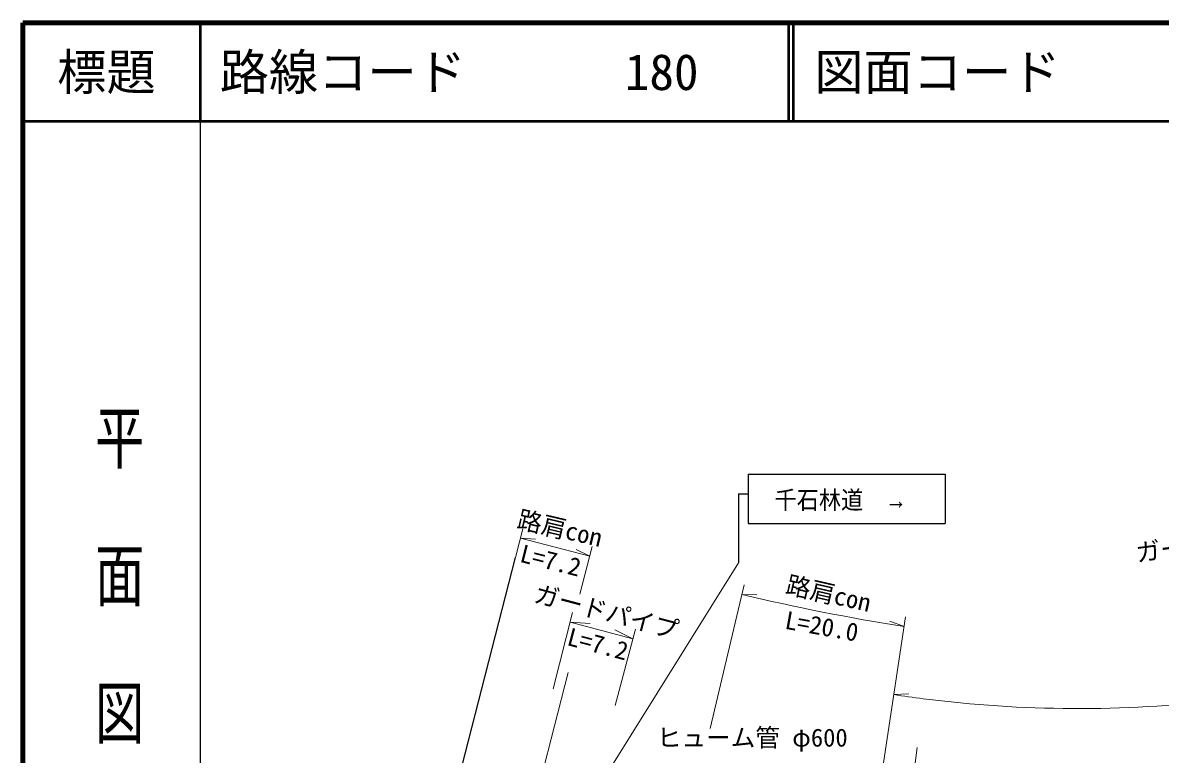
# Model space of a CAD drawing. Units: millimetres, scale not verified. Extents: x 40000 to 680000, y 20000 to 380000.
# Drawn here: x 40000 to 155510, y 305714 to 380000 of the extents above; entities that cross this region are included whole.
import ezdxf
from ezdxf.enums import TextEntityAlignment as Align

# ---------------------------------------------------------------- set-up
doc = ezdxf.new("R2010")
doc.units = ezdxf.units.MM
doc.header["$LTSCALE"] = 1000
for name, color, linetype, lineweight in [('M-BMK-OTRS', 5, 'Continuous', 25), ('M-STR-HTXT', 7, 'Continuous', 13), ('M-STR-STRC', 7, 'Continuous', 25), ('M-TTL', 2, 'Continuous', 140), ('M-TTL-BAND', 7, 'Continuous', 25), ('M-TTL-LINE', 7, 'Continuous', 50)]:
    doc.layers.add(name, color=color, linetype=linetype, lineweight=lineweight)
doc.layers.add('M-TTL-TXT', color=7, linetype='Continuous')
doc.styles.add('@ＭＳ ゴシック', font='')
doc.styles.add('ＭＳ ゴシック', font='')
doc.styles.add('ＭＳ Ｐゴシック', font='')
doc.styles.get('@ＭＳ ゴシック').set_extended_font_data('@MS Gothic')
doc.styles.get('ＭＳ ゴシック').set_extended_font_data('MS Gothic')
doc.styles.get('ＭＳ Ｐゴシック').set_extended_font_data('MS PGothic')

msp = doc.modelspace()

# ---------------------------------------------------------------- linework, layer by layer
at = {"layer": 'M-BMK-OTRS'}
msp.add_line((70145, 248225), (90049, 325710), dxfattribs=at)
at = {"layer": 'M-STR-HTXT'}
for p, q in [((90049, 325710), (90796, 328615)), ((97574, 325842), (90547, 327647)), ((90547, 327647), (92074, 327564)), ((97574, 325842), (96196, 326505)), ((96579, 321967), (97823, 326810)), ((89780, 288430), (112678, 325164)), ((109801, 308324), (113245, 322923)), ((113016, 321950), (114544, 321890)), ((95841, 320092), (93850, 312344)), ((101954, 317444), (95592, 319124)), ((95592, 319124), (97628, 319000)), ((127408, 304850), (129638, 319683)), ((129489, 318694), (128053, 319221)), ((101954, 317444), (100122, 318341)), ((100170, 310675), (102209, 318411)), ((87934, 284954), (95398, 314011)), ((128449, 311773), (129977, 311844)), ((127029, 276630), (130812, 306391))]:
    msp.add_line(p, q, dxfattribs=at)
for centre, radius, start, end in [((160710, 519979), 203692, 256.45841, 261.18315), ((148822, 445294), 135066, 261.3246, 262.60724), ((147206, 435353), 125000, 262.75549, 276.69798)]:
    msp.add_arc(centre, radius, start, end, dxfattribs=at)
at = {"layer": 'M-STR-STRC'}
for p, q in [((113678, 334164), (113678, 329164)), ((113678, 334164), (133678, 334164)), ((133678, 334164), (133678, 329164)), ((112678, 332164), (113678, 332164)), ((112678, 332164), (112678, 325164)), ((113678, 329164), (133678, 329164))]:
    msp.add_line(p, q, dxfattribs=at)
at = {"layer": 'M-TTL'}
for p, q in [((40000, 380000), (40000, 20000)), ((680000, 380000), (40000, 380000))]:
    msp.add_line(p, q, dxfattribs=at)
at = {"layer": 'M-TTL-BAND'}
msp.add_line((58000, 370000), (58000, 20000), dxfattribs=at)
at = {"layer": 'M-TTL-LINE'}
for p, q in [((58000, 380000), (58000, 370000)), ((117750, 380000), (117750, 370000)), ((118250, 380000), (118250, 370000)), ((40000, 370000), (680000, 370000))]:
    msp.add_line(p, q, dxfattribs=at)

# ---------------------------------------------------------------- texts
at = {"layer": 'M-STR-HTXT', "style": 'ＭＳ ゴシック'}
for s, rotation, p in [('路肩con', 346.737, (94208, 327223)), ('路肩con', 347.109, (121503, 320598)), ('ガードパイプ', 345.211, (98900, 318767))]:
    msp.add_text(s, height=1833, rotation=rotation, dxfattribs=at).set_placement(p, align=Align.BOTTOM_CENTER)
for s, rotation, p in [('L=7.2', 345.714, (93844, 326283)), ('L=20.0', 349.838, (121308, 319616)), ('L=7.2', 345.211, (98645, 317800))]:
    msp.add_text(s, height=1833, rotation=rotation, dxfattribs=at).set_placement(p, align=Align.TOP_CENTER)
msp.add_text('ヒューム管 φ600', height=1833, dxfattribs=at).set_placement((104387, 305938), align=Align.BOTTOM_LEFT)
at = {"layer": 'M-STR-STRC', "style": 'ＭＳ Ｐゴシック', "width": 0.9}
msp.add_text('千石林道\u3000→', height=1833, dxfattribs=at).set_placement((116347, 331539), align=Align.MIDDLE_LEFT)
at = {"layer": 'M-STR-STRC', "style": 'ＭＳ ゴシック'}
msp.add_text('ガードパイプ', height=1833, rotation=7.531, dxfattribs=at).set_placement((160663, 325690), align=Align.BOTTOM_CENTER)
at = {"layer": 'M-TTL-BAND', "style": '@ＭＳ ゴシック', "width": 1.4}
msp.add_text('平  面  図', height=3666, rotation=270, dxfattribs=at).set_placement((49777, 306475), align=Align.MIDDLE_RIGHT)
at = {"layer": 'M-TTL-TXT', "style": 'ＭＳ ゴシック'}
msp.add_text('標題', height=3666, dxfattribs=at).set_placement((48500, 375000), align=Align.MIDDLE_CENTER)
for s, p in [('路線コード', (60000, 375000)), ('180', (101142, 375000)), ('図面コード', (120380, 375000))]:
    msp.add_text(s, height=3666, dxfattribs=at).set_placement(p, align=Align.MIDDLE_LEFT)

doc.saveas('drawing.dxf')
